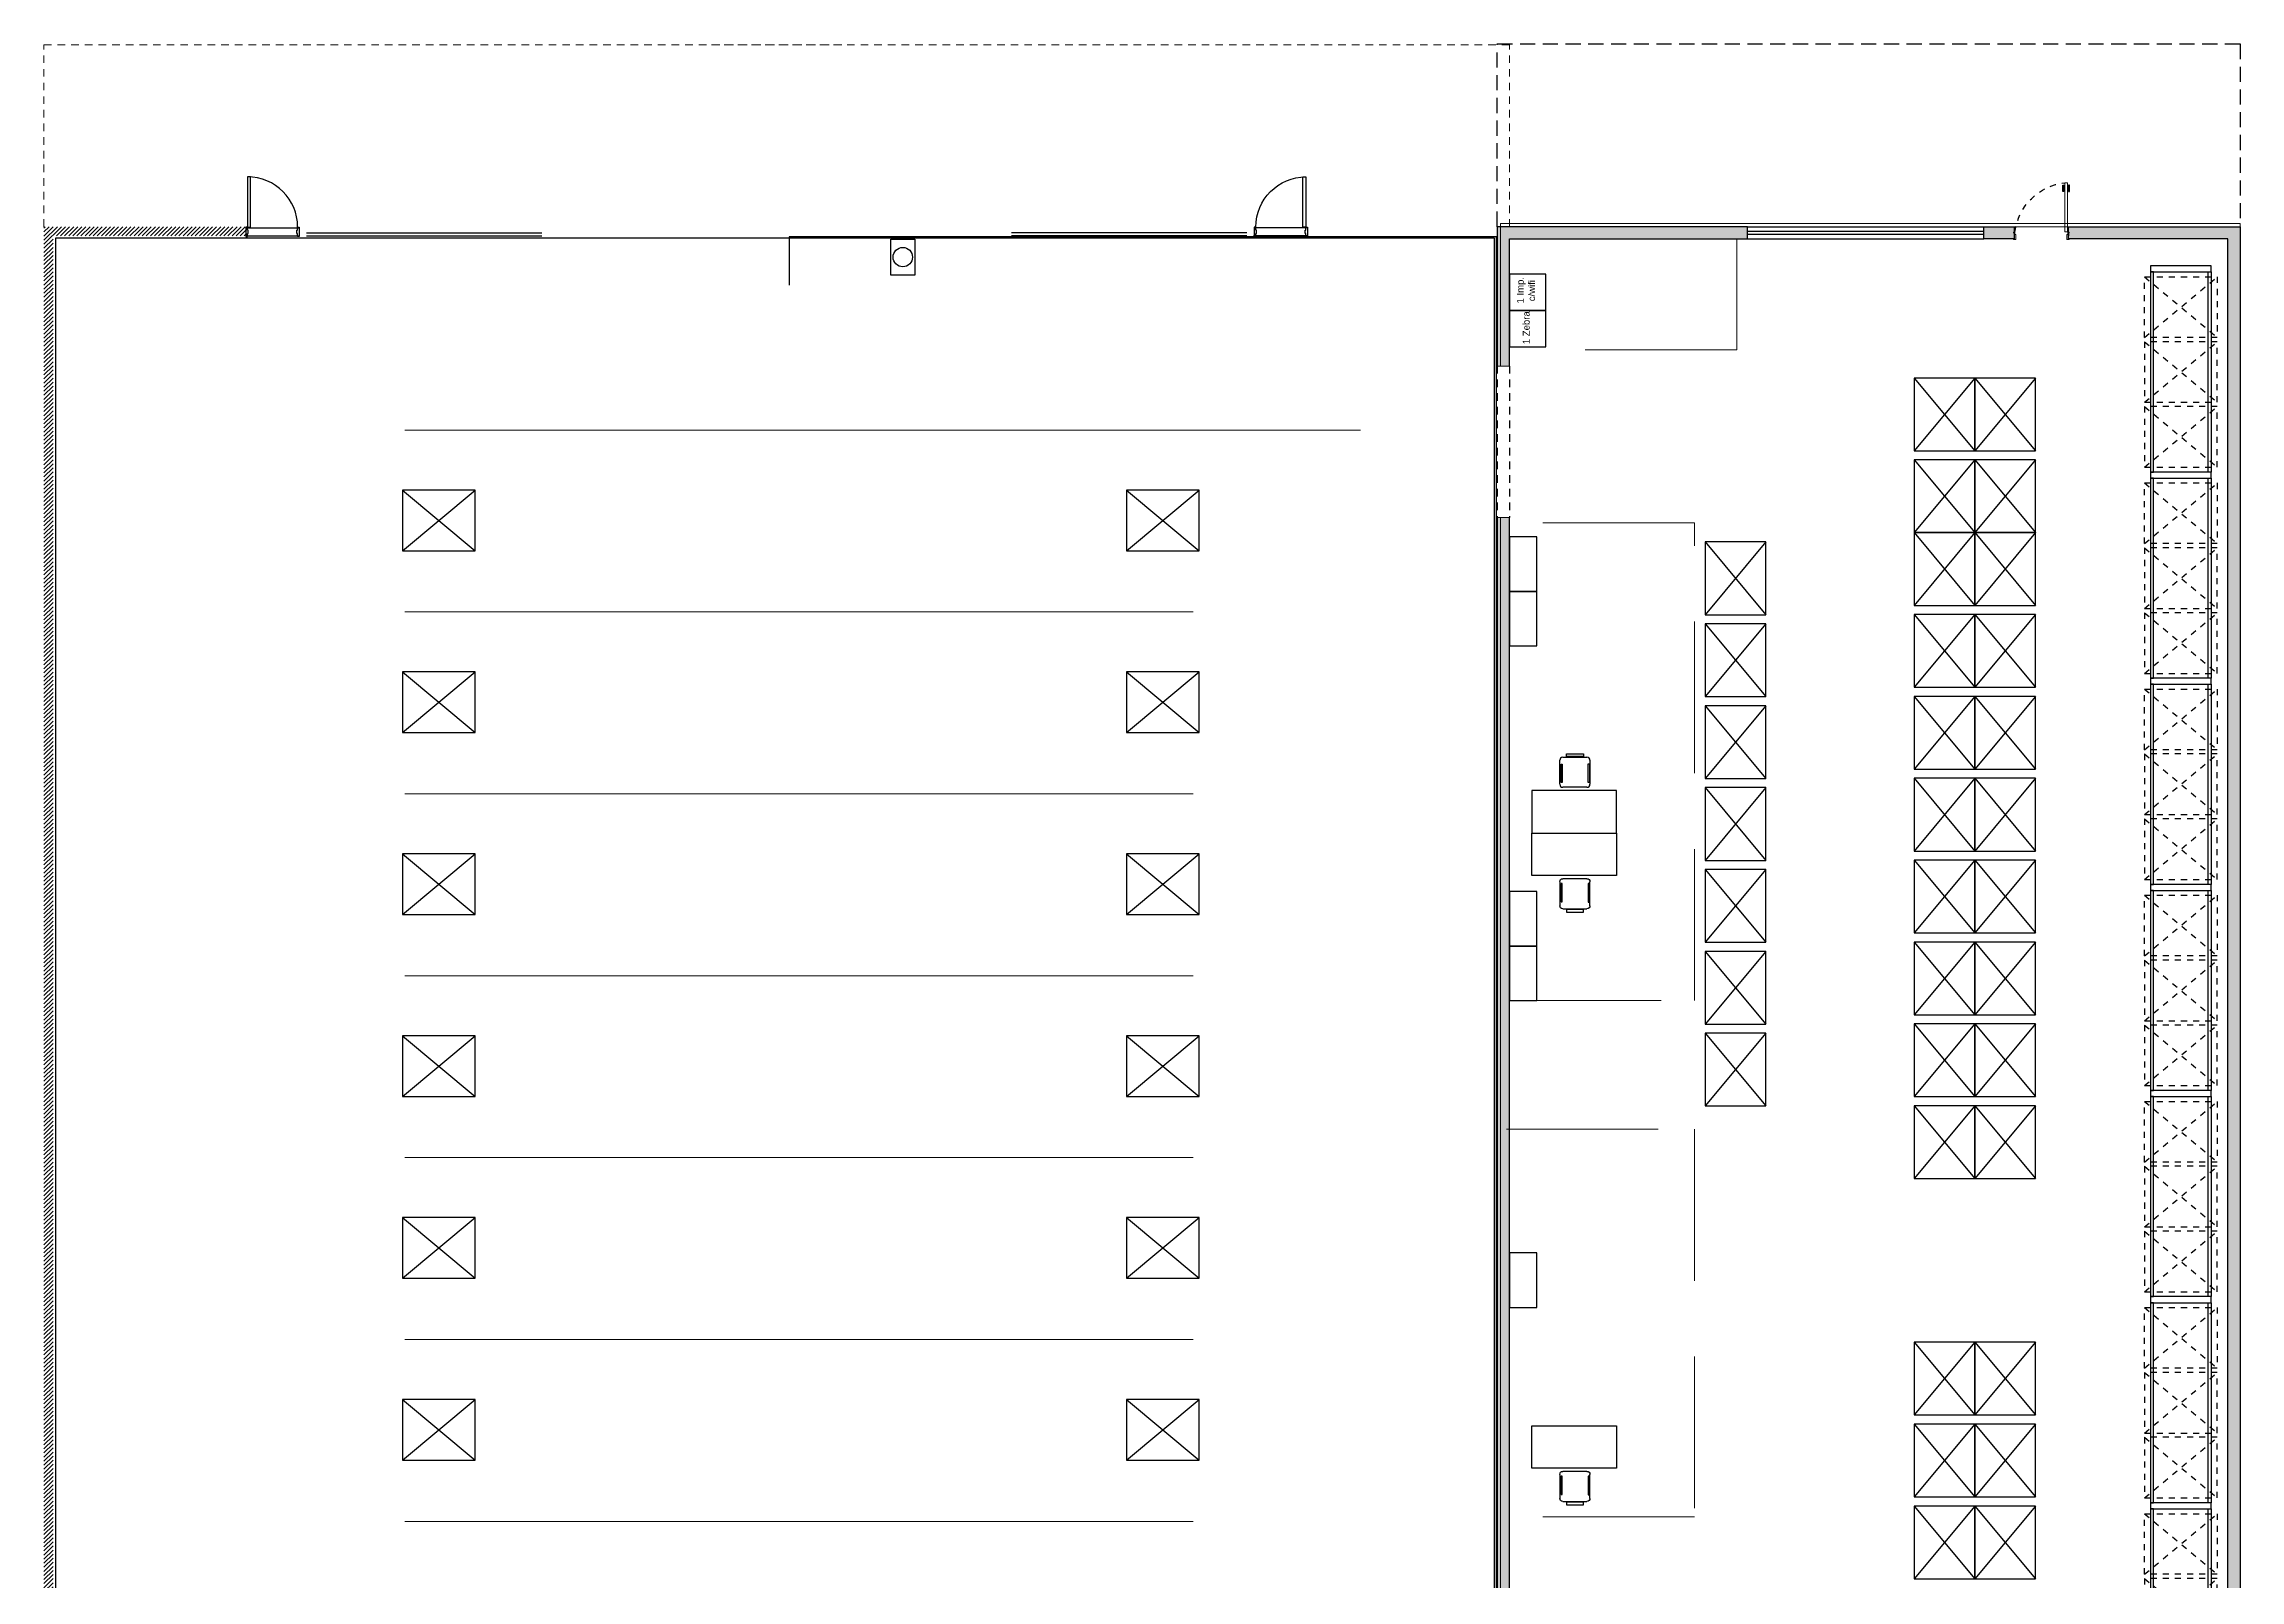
# Model space of a CAD drawing. Header units: millimetres. Extents: x 157.8 to 194, y 104.6 to 150.7.
# Drawn here: x 157.83 to 194.05, y 125.32 to 150.65 of the extents above; entities that cross this region are included whole.
import ezdxf

# ---------------------------------------------------------------- set-up
doc = ezdxf.new("R2010")
doc.units = ezdxf.units.MM
for name, pattern in [('CONTINUA', [0]), ('DASHED', [0.75, 0.5, -0.25]), ('DASHED2', [0.375, 0.25, -0.125]), ('HIDDEN', [0.375, 0.25, -0.125]), ('HIDDEN2', [0.1875, 0.125, -0.0625])]:
    doc.linetypes.add(name, pattern=pattern)
for name, color, linetype in [('00- Refuerzos', 254, 'Continuous'), ('00-Muros', 252, 'Continuous'), ('02-Instalación eléctrica', 10, 'Continuous'), ('10-CARP-HOJA-PUER', 4, 'Continuous'), ('10-CARP-INSE-BLOQ', 7, 'Continuous'), ('10-CARP-MANO-ABRI', 7, 'Continuous'), ('10-CARP-MARC', 2, 'Continuous'), ('10-CARP-SLIA', 15, 'Continuous'), ('10-M-A-300', 7, 'Continuous'), ('Carpintería', 3, 'Continuous'), ('Demolicion', 30, 'Continuous'), ('EQ - Pallets', 253, 'Continuous'), ('Estanterías Livianas', 161, 'Continuous'), ('Hatch Muros', 252, 'Continuous'), ('Mobiliario', 251, 'Continuous'), ('MUEBLES', 252, 'CONTINUA'), ('Muros', 7, 'Continuous'), ('Racks', 252, 'Continuous'), ('racks pallets', 20, 'Continuous')]:
    doc.layers.add(name, color=color, linetype=linetype)
for name, color, linetype, lineweight in [('000 ALE LINEA DE CALLES', 252, 'Continuous', 9), ('Contorno', 2, 'Continuous', 0), ('Delimitación de sectores', 6, 'Continuous', 20)]:
    doc.layers.add(name, color=color, linetype=linetype, lineweight=lineweight)
doc.layers.add('vista', color=7, linetype='Continuous', lineweight=5, transparency=0.65)
doc.styles.add('IRI-OCASA-Layout R 9$0$Standard', font='arial.ttf')

# ---------------------------------------------------------------- blocks, each defined once
blk = doc.blocks.new('*U9')
at = {"layer": '10-CARP-HOJA-PUER'}
blk.add_lwpolyline([(-0.01, 0.02), (-0.01, 0.06), (-0.65, 0.06), (-0.65, 0.02), (-0.01, 0.02)], dxfattribs=at)
at = {"layer": '10-CARP-MANO-ABRI'}
blk.add_arc((-0.01, 0.02), 0.64, 90, 180, dxfattribs=at)
at = {"layer": '10-CARP-MARC'}
for points in [[(0.1, 0.68), (0.11, 0.68), (0.11, 0.66), (0.07, 0.66), (0.07, 0.65), (0.03, 0.65), (0.03, 0.66), (-0.01, 0.66), (-0.01, 0.68), (0, 0.68)], [(0.1, 0), (0.11, 0), (0.11, 0.02), (0.07, 0.02), (0.07, 0.03), (0.03, 0.03), (0.03, 0.02), (-0.01, 0.02), (-0.01, 0), (0, 0)]]:
    blk.add_lwpolyline(points, dxfattribs=at)
at = {"layer": '10-CARP-SLIA'}
for p, q in [((0, 0), (0, 0.68)), ((0.1, 0), (0.1, 0.68))]:
    blk.add_line(p, q, dxfattribs=at)
at = {"layer": '10-M-A-300'}
for points in [[(0, 0.68), (0.1, 0.68), (0.1, 0.69)], [(0, 0), (0.1, 0)]]:
    blk.add_lwpolyline(points, dxfattribs=at)
blk = doc.blocks.new('A$C49CE79F2')
at = {"layer": 'Carpintería', "lineweight": 9}
for p, q in [((-60, 907.981707, 7.994941), (-60, 887.981707, 7.994941)), ((-60, 907.981707, 7.994941), (-60, 887.981707, 7.994941)), ((-60, 907.981707, 7.994941), (-60, 887.981707, 7.994941)), ((-60, 907.981707, 7.994941), (-60, 887.981707, 7.994941)), ((-60, 887.981707, 7.994941), (-20, 887.981707, 7.994941)), ((-60, 887.981707, 7.994941), (-20, 887.981707, 7.994941)), ((-60, 887.981707, 7.994941), (-20, 887.981707, 7.994941)), ((-60, 887.981707, 7.994941), (-20, 887.981707, 7.994941)), ((-55, 912.981707, 7.994941), (-50, 912.981707, 7.994941)), ((-55, 912.981707, 7.994941), (-50, 912.981707, 7.994941)), ((-50, 902.981707, 7.994941), (0, 902.981707, 7.994941)), ((-50, 902.981707, 7.994941), (0, 902.981707, 7.994941)), ((-50, 902.981707, 7.994941), (0, 902.981707, 7.994941)), ((-50, 902.981707, 7.994941), (0, 902.981707, 7.994941)), ((-50, 902.981707, 7.994941), (0, 902.981707, 7.994941)), ((-50, 902.981707, 7.994941), (0, 902.981707, 7.994941)), ((-50, 902.981707, 7.994941), (0, 902.981707, 7.994941)), ((-50, 902.981707, 7.994941), (0, 902.981707, 7.994941)), ((-50, 902.981707, 7.994941), (0, 902.981707, 7.994941)), ((-50, 902.981707, 7.994941), (0, 902.981707, 7.994941)), ((-50, 902.981707, 7.994941), (0, 902.981707, 7.994941)), ((-50, 902.981707, 7.994941), (50, 902.981707, 7.994941)), ((-20, 887.981707, 7.994941), (-20, 872.981707, 7.994941)), ((-20, 887.981707, 7.994941), (-20, 872.981707, 7.994941)), ((-20, 887.981707, 7.994941), (-20, 872.981707, 7.994941)), ((-20, 887.981707, 7.994941), (-20, 872.981707, 7.994941)), ((-20, 872.981707, 7.994941), (5, 872.981707, 7.994941)), ((-20, 872.981707, 7.994941), (5, 872.981707, 7.994941)), ((-20, 872.981707, 7.994941), (5, 872.981707, 7.994941)), ((-20, 872.981707, 7.994941), (55, 872.981707, 7.994941)), ((50, 912.981707, 7.994941), (55, 912.981707, 7.994941)), ((50, 912.981707, 7.994941), (55, 912.981707, 7.994941)), ((60, 907.981707, 7.994941), (60, 877.981707, 7.994941)), ((60, 907.981707, 7.994941), (60, 877.981707, 7.994941)), ((60, 907.981707, 7.994941), (60, 877.981707, 7.994941)), ((60, 907.981707, 7.994941), (60, 877.981707, 7.994941)), ((-874.982858, 20.285966), (-874.982858, 60.285966)), ((-874.982858, 60.285966), (-65, 60)), ((-874.982858, 20.285966), (-874.982858, 60.285966)), ((-874.982858, 60.285966), (-65, 60)), ((-874.982858, 20.285966), (-874.982858, 60.285966)), ((-874.982858, 60.285966), (-65, 60)), ((-874.982858, 20.285966), (-874.982858, 60.285966)), ((-874.982858, 60.285966), (-65, 60)), ((-65, 20), (-874.982858, 20.285966)), ((-65, 20), (-874.982858, 20.285966)), ((-65, 20), (-874.982858, 20.285966)), ((-65, 20), (-874.982858, 20.285966)), ((-65, 60), (-65, 20)), ((-65, 60), (-65, 20)), ((-65, 60), (-65, 20)), ((-65, 60), (-65, 20)), ((-60, 15), (-20, 15)), ((-60, -5), (-60, 15)), ((-60, 15), (-20, 15)), ((-60, -5), (-60, 15)), ((-60, 15), (-20, 15)), ((-60, -5), (-60, 15)), ((-60, 15), (-20, 15)), ((-60, -5), (-60, 15)), ((-50, 0), (0, 0)), ((-50, 0), (0, 0)), ((-50, 0), (0, 0)), ((-50, 0), (0, 0)), ((-50, 0), (0, 0)), ((-50, 0), (0, 0)), ((-50, 0), (0, 0)), ((-50, 0), (0, 0)), ((-50, 0), (0, 0)), ((-50, 0), (0, 0)), ((-50, 0), (0, 0)), ((-50, 0), (50, 0)), ((-20, 15), (-20, 30)), ((-20, 30), (5, 30)), ((-20, 15), (-20, 30)), ((-20, 30), (5, 30)), ((-20, 15), (-20, 30)), ((-20, 30), (5, 30)), ((-20, 15), (-20, 30)), ((-20, 30), (55, 30)), ((60, -5), (60, 25)), ((60, -5), (60, 25)), ((60, -5), (60, 25)), ((60, -5), (60, 25)), ((-55, -10), (-50, -10)), ((-55, -10), (-50, -10)), ((50, -10), (55, -10)), ((50, -10), (55, -10))]:
    blk.add_line(p, q, dxfattribs=at)
at = {"layer": 'Carpintería'}
for p, q in [((-50, 912.981707, 7.994941), (-50, 902.981707, 7.994941)), ((-50, 912.981707, 7.994941), (-50, 902.981707, 7.994941)), ((-50, 912.981707, 7.994941), (-50, 902.981707, 7.994941)), ((-50, 912.981707, 7.994941), (-50, 902.981707, 7.994941)), ((-50, 902.981707, 7.994941), (0, 902.981707, 7.994941)), ((-50, 902.981707, 7.994941), (0, 902.981707, 7.994941)), ((50, 912.981707, 7.994941), (50, 902.981707, 7.994941)), ((50, 912.981707, 7.994941), (50, 902.981707, 7.994941)), ((50, 912.981707, 7.994941), (50, 902.981707, 7.994941)), ((-50, 0), (0, 0)), ((-50, -10), (-50, 0)), ((-50, -10), (-50, 0)), ((-50, 0), (0, 0)), ((-50, -10), (-50, 0)), ((-50, -10), (-50, 0)), ((50, -10), (50, 0)), ((50, -10), (50, 0)), ((50, -10), (50, 0))]:
    blk.add_line(p, q, dxfattribs=at)
at = {"layer": 'Carpintería', "color": 252}
for p, q in [((-732.821822, 93.577966), (-835.875822, 93.577966)), ((-835.875822, 93.577966), (-835.875822, 79.511966)), ((-732.821822, 93.577966), (-835.875822, 93.577966)), ((-835.875822, 93.577966), (-835.875822, 79.511966)), ((-732.821822, 93.577966), (-835.875822, 93.577966)), ((-835.875822, 93.577966), (-835.875822, 79.511966)), ((-732.821822, 93.577966), (-835.875822, 93.577966)), ((-835.875822, 93.577966), (-835.875822, 79.511966)), ((-835.875822, 79.511966), (-826.499822, 79.511966)), ((-835.875822, 79.511966), (-826.499822, 79.511966)), ((-835.875822, 79.511966), (-826.499822, 79.511966)), ((-835.875822, 79.511966), (-826.499822, 79.511966)), ((-835.875822, 60.285966), (-835.875822, 69.353966)), ((-835.875822, 69.353966), (-803.059822, 69.353966)), ((-835.875822, 60.285966), (-835.875822, 69.353966)), ((-835.875822, 69.353966), (-803.059822, 69.353966)), ((-835.875822, 60.285966), (-835.875822, 69.353966)), ((-835.875822, 69.353966), (-803.059822, 69.353966)), ((-835.875822, 60.285966), (-835.875822, 69.353966)), ((-835.875822, 69.353966), (-803.059822, 69.353966)), ((-835.875822, 20.285966), (-835.875822, 11.217966)), ((-835.875822, 20.285966), (-835.875822, 11.217966)), ((-835.875822, 20.285966), (-835.875822, 11.217966)), ((-835.875822, 20.285966), (-835.875822, 11.217966)), ((-835.875822, 11.217966), (-803.059822, 11.217966)), ((-835.875822, 11.217966), (-803.059822, 11.217966)), ((-835.875822, 11.217966), (-803.059822, 11.217966)), ((-835.875822, 11.217966), (-803.059822, 11.217966)), ((-835.875822, -13.006034), (-835.875822, 1.059966)), ((-835.875822, 1.059966), (-826.499822, 1.059966)), ((-835.875822, -13.006034), (-835.875822, 1.059966)), ((-835.875822, 1.059966), (-826.499822, 1.059966)), ((-835.875822, -13.006034), (-835.875822, 1.059966)), ((-835.875822, 1.059966), (-826.499822, 1.059966)), ((-835.875822, -13.006034), (-835.875822, 1.059966)), ((-835.875822, 1.059966), (-826.499822, 1.059966)), ((-826.499822, 69.353966), (-826.499822, 79.511966)), ((-826.499822, 79.511966), (-812.045822, 79.511966)), ((-826.499822, 79.511966), (-732.821822, 79.511966)), ((-826.499822, 69.353966), (-826.499822, 79.511966)), ((-826.499822, 79.511966), (-812.045822, 79.511966)), ((-826.499822, 79.511966), (-732.821822, 79.511966)), ((-826.499822, 69.353966), (-826.499822, 79.511966)), ((-826.499822, 79.511966), (-812.045822, 79.511966)), ((-826.499822, 79.511966), (-732.821822, 79.511966)), ((-826.499822, 69.353966), (-826.499822, 79.511966)), ((-826.499822, 79.511966), (-812.045822, 79.511966)), ((-826.499822, 79.511966), (-732.821822, 79.511966)), ((-826.499822, 11.217966), (-826.499822, 1.059966)), ((-826.499822, 11.217966), (-826.499822, 1.059966)), ((-826.499822, 11.217966), (-826.499822, 1.059966)), ((-826.499822, 11.217966), (-826.499822, 1.059966)), ((-826.499822, 1.059966), (-812.045822, 1.059966)), ((-826.499822, 1.059966), (-732.821822, 1.059966)), ((-826.499822, 1.059966), (-812.045822, 1.059966)), ((-826.499822, 1.059966), (-732.821822, 1.059966)), ((-826.499822, 1.059966), (-812.045822, 1.059966)), ((-826.499822, 1.059966), (-732.821822, 1.059966)), ((-826.499822, 1.059966), (-812.045822, 1.059966)), ((-826.499822, 1.059966), (-732.821822, 1.059966)), ((-812.045822, 79.511966), (-812.045822, 69.353966)), ((-812.045822, 79.511966), (-812.045822, 69.353966)), ((-812.045822, 79.511966), (-812.045822, 69.353966)), ((-812.045822, 79.511966), (-812.045822, 69.353966)), ((-812.045822, 1.059966), (-812.045822, 11.217966)), ((-812.045822, 1.059966), (-812.045822, 11.217966)), ((-812.045822, 1.059966), (-812.045822, 11.217966)), ((-812.045822, 1.059966), (-812.045822, 11.217966)), ((-803.059822, 69.353966), (-803.059822, 60.285966)), ((-803.059822, 69.353966), (-803.059822, 60.285966)), ((-803.059822, 69.353966), (-803.059822, 60.285966)), ((-803.059822, 69.353966), (-803.059822, 60.285966)), ((-803.059822, 11.217966), (-803.059822, 20.285966)), ((-803.059822, 11.217966), (-803.059822, 20.285966)), ((-803.059822, 11.217966), (-803.059822, 20.285966)), ((-803.059822, 11.217966), (-803.059822, 20.285966)), ((-732.821822, 79.511966), (-732.821822, 93.577966)), ((-732.821822, 79.511966), (-732.821822, 93.577966)), ((-732.821822, 79.511966), (-732.821822, 93.577966)), ((-732.821822, 79.511966), (-732.821822, 93.577966)), ((-732.821822, 1.059966), (-732.821822, -13.006034)), ((-732.821822, 1.059966), (-732.821822, -13.006034)), ((-732.821822, 1.059966), (-732.821822, -13.006034)), ((-732.821822, 1.059966), (-732.821822, -13.006034)), ((-732.821822, -13.006034), (-835.875822, -13.006034)), ((-732.821822, -13.006034), (-835.875822, -13.006034)), ((-732.821822, -13.006034), (-835.875822, -13.006034)), ((-732.821822, -13.006034), (-835.875822, -13.006034))]:
    blk.add_line(p, q, dxfattribs=at)
at = {"layer": 'Carpintería', "lineweight": 9}
blk.add_circle((-65, 15), 5, dxfattribs=at)
blk.add_circle((-65, 15), 5, dxfattribs=at)
blk.add_circle((-65, 15), 5, dxfattribs=at)
blk.add_circle((-65, 15), 5, dxfattribs=at)
at = {"layer": 'Carpintería', "color": 252, "linetype": 'HIDDEN', "ltscale": 0.01}
blk.add_arc((55.211858, -40.541058, 15.989881), 935.643253, 97.073155, 173.813665, dxfattribs=at)
at = {"layer": 'Carpintería', "lineweight": 9}
for centre, start, end in [((-55, 907.981707, 7.994941), 90, 180), ((-55, 907.981707, 7.994941), 90, 180), ((55, 907.981707, 7.994941), 0, 90), ((55, 907.981707, 7.994941), 0, 90), ((55, 877.981707, 7.994941), 270, 0), ((55, 877.981707, 7.994941), 270, 0), ((55, 877.981707, 7.994941), 270, 0), ((55, 877.981707, 7.994941), 270, 0), ((55, 25), 0, 90), ((55, 25), 0, 90), ((55, 25), 0, 90), ((55, 25), 0, 90), ((-55, -5), 180, 270), ((-55, -5), 180, 270), ((55, -5), 270, 0), ((55, -5), 270, 0)]:
    blk.add_arc(centre, 5, start, end, dxfattribs=at)
blk = doc.blocks.new('IRI-OCASA-Layout R 9$0$OCA_SILLA')
at = {"linetype": 'Continuous'}
for p, q in [((0.0549, 0.05), (0.0549, 0.4483)), ((0.1049, 0.4983), (0.5023, 0.4983)), ((0.5523, 0.4483), (0.5523, 0.05)), ((0.5023, 0), (0.1049, 0))]:
    blk.add_line(p, q, dxfattribs=at)
for points in [[(0, 0.1087), (0, 0.3889), (0.0427, 0.3889), (0.0427, 0.1087)], [(0.1654, 0.4663), (0.1654, 0.4876), (0.4749, 0.4876), (0.4749, 0.4663)], [(0.1681, 0.0207), (0.1681, 0.0394), (0.4749, 0.0394), (0.4749, 0.0207)]]:
    blk.add_lwpolyline(points, close=True, dxfattribs=at)
for centre, start, end in [((0.1049, 0.4483), 90, 180), ((0.5023, 0.4483), 0, 90), ((0.1049, 0.05), 180, 270), ((0.5023, 0.05), 270, 0)]:
    blk.add_arc(centre, 0.05, start, end, dxfattribs=at)
blk = doc.blocks.new('Escritorio_1.40x0.70')
at = {"layer": 'Mobiliario'}
blk.add_lwpolyline([(0, 0), (-0.7, 0), (-0.7, -1.4), (0, -1.4)], close=True, dxfattribs=at)
at = {"layer": 'Mobiliario', "rotation": 180}
blk.add_blockref('IRI-OCASA-Layout R 9$0$OCA_SILLA', (0.605839, -0.46192), dxfattribs=at)
blk = doc.blocks.new('Clipboard2528')
at = {"layer": 'EQ - Pallets'}
blk.add_lwpolyline([(1.2, 1), (0, 1), (0, 0), (1.2, 0)], close=True, dxfattribs=at)
for points in [[(1.2, 1), (0, 0)], [(1.2, 0), (0, 1)]]:
    blk.add_lwpolyline(points, dxfattribs=at)
blk = doc.blocks.new('A$C0D016993')
at = {"linetype": 'DASHED', "ltscale": 0.05}
for points in [[(0, 1.2), (1, 1.2), (1, 0), (0, 0), (0, 1.2)], [(0, 1.2), (1, 0)], [(1, 1.2), (0, 0)]]:
    blk.add_lwpolyline(points, dxfattribs=at)
blk = doc.blocks.new('m3bblock')
at = {"layer": 'MUEBLES'}
for points in [[(-749.171764, 662.79461), (-749.071764, 662.79461), (-749.071764, 661.79461), (-749.171764, 661.79461)], [(-749.171764, 662.79461), (-749.071764, 662.79461), (-749.071764, 661.79461), (-749.171764, 661.79461)], [(-749.071764, 662.74461), (-745.771764, 662.74461), (-745.771764, 662.79461), (-749.071764, 662.79461)], [(-745.771764, 662.79461), (-745.671764, 662.79461), (-745.671764, 661.79461), (-745.771764, 661.79461)], [(-745.771764, 662.79461), (-745.671764, 662.79461), (-745.671764, 661.79461), (-745.771764, 661.79461)], [(-749.071764, 661.84461), (-745.771764, 661.84461), (-745.771764, 661.79461), (-749.071764, 661.79461)]]:
    blk.add_lwpolyline(points, close=True, dxfattribs=at)
at = {"layer": 'MUEBLES', "rotation": 180}
for p in [(-747.991764, 662.89461), (-746.921764, 662.89461)]:
    blk.add_blockref('A$C0D016993', p, dxfattribs=at)
at = {"layer": 'MUEBLES', "xscale": -1, "rotation": 180}
blk.add_blockref('A$C0D016993', (-746.851764, 662.89461), dxfattribs=at)

msp = doc.modelspace()

# ---------------------------------------------------------------- hatches: boundary and pattern name
at = {"layer": '00-Muros', "ltscale": 0.1}
h = msp.add_hatch(dxfattribs=at)
h.set_pattern_fill('ANSI31', color=256, scale=0.015)
h.set_pattern_definition([(45, (-6450.519764, -3465.52472), (-0.03367596045, 0.03367596045), [])])
h.paths.add_polyline_path([(161.158, 147.487, 0.075578), (161.148, 147.637), (157.83, 147.637), (157.83, 107.637), (158.1, 107.637), (158.1, 107.787), (157.98, 107.787), (157.98, 147.487), (158.22, 147.487)])
at = {"layer": 'Hatch Muros'}
h = msp.add_hatch(color=256, dxfattribs=at)
h.dxf.hatch_style = 1
h.paths.add_polyline_path([(181.8, 145.339), (182, 145.339), (182, 147.437), (185.926, 147.437), (185.926, 147.637), (181.8, 147.637)])
h.paths.add_polyline_path([(182, 114.718), (181.8, 114.718), (181.8, 107.637), (185.926, 107.637), (185.926, 107.837), (182, 107.837)])
h.paths.add_polyline_path([(181.8, 117.218), (182, 117.218), (182, 142.839), (181.8, 142.839)])
h = msp.add_hatch(color=256, dxfattribs=at)
h.dxf.hatch_style = 1
h.paths.add_polyline_path([(190.322, 147.637), (190.322, 147.437), (189.826, 147.437), (189.826, 147.637)])
h = msp.add_hatch(color=256, dxfattribs=at)
h.dxf.hatch_style = 1
h.paths.add_polyline_path([(191.243, 107.637), (191.243, 107.837), (193.85, 107.837), (193.85, 147.437), (191.222, 147.437), (191.222, 147.637), (194.05, 147.637), (194.05, 107.637)])

# ---------------------------------------------------------------- linework, layer by layer
at = {"layer": '00- Refuerzos', "ltscale": 0.1}
msp.add_lwpolyline([(167.195, 107.814), (177.807, 107.837), (181.784, 107.837), (181.784, 147.467), (170.123, 147.467), (170.123, 146.671)], dxfattribs=at)
at = {"layer": '000 ALE LINEA DE CALLES'}
for p, q in [((163.782, 144.283), (170.282, 144.283)), ((176.782, 144.283), (170.282, 144.283)), ((179.542, 144.283), (173.042, 144.283)), ((163.782, 141.283), (170.282, 141.283)), ((176.782, 141.283), (170.282, 141.283)), ((163.782, 138.283), (170.282, 138.283)), ((176.782, 138.283), (170.282, 138.283)), ((163.782, 135.283), (170.282, 135.283)), ((176.782, 135.283), (170.282, 135.283)), ((163.782, 132.283), (170.282, 132.283)), ((176.782, 132.283), (170.282, 132.283)), ((163.782, 129.283), (170.282, 129.283)), ((176.782, 129.283), (170.282, 129.283)), ((163.782, 126.283), (170.282, 126.283)), ((176.782, 126.283), (170.282, 126.283))]:
    msp.add_line(p, q, dxfattribs=at)
at = {"layer": '02-Instalación eléctrica', "ltscale": 0.1}
msp.add_lwpolyline([(158.026, 147.452), (181.75, 147.452), (181.75, 107.837), (158.026, 107.837)], close=True, dxfattribs=at)
at = {"layer": '10-CARP-MANO-ABRI', "ltscale": 0.1}
for p, q in [((162.16, 147.537), (166.04, 147.537)), ((162.16, 147.487), (166.04, 147.487)), ((177.67, 147.537), (173.79, 147.537)), ((177.67, 147.487), (173.79, 147.487))]:
    msp.add_line(p, q, dxfattribs=at)
at = {"layer": '10-CARP-MANO-ABRI', "linetype": 'HIDDEN'}
msp.add_lwpolyline([(181.8, 147.637), (181.8, 150.651), (194.05, 150.651), (194.05, 147.687)], dxfattribs=at)
at = {"layer": 'Carpintería'}
for p, q in [((185.926, 147.637), (189.826, 147.637)), ((185.926, 147.562), (189.826, 147.562)), ((185.926, 147.514), (189.826, 147.514)), ((185.926, 147.437), (189.826, 147.437))]:
    msp.add_line(p, q, dxfattribs=at)
at = {"layer": 'Contorno', "linetype": 'HIDDEN2'}
for p, q in [((157.83, 150.637), (170.989, 150.637)), ((157.83, 147.637), (157.83, 150.637)), ((182, 150.637), (168.841, 150.637)), ((182, 147.637), (182, 150.637))]:
    msp.add_line(p, q, dxfattribs=at)
at = {"layer": 'Delimitación de sectores', "linetype": 'HIDDEN', "ltscale": 10}
for p, q in [((185.75, 147.437), (185.75, 145.606)), ((185.75, 145.606), (182, 145.606))]:
    msp.add_line(p, q, dxfattribs=at)
for points in [[(182, 134.873), (185.051, 134.873), (185.051, 142.752), (182, 142.753)], [(181.951, 132.752), (185.051, 132.752), (185.051, 126.359), (181.951, 126.359)]]:
    msp.add_lwpolyline(points, dxfattribs=at)
at = {"layer": 'Demolicion', "linetype": 'DASHED2', "ltscale": 0.5}
for p, q in [((181.8, 145.339), (181.8, 142.839)), ((182, 145.339), (182, 142.839))]:
    msp.add_line(p, q, dxfattribs=at)
at = {"layer": 'Estanterías Livianas'}
for points in [[(182.45, 141.622), (182.45, 142.522), (182, 142.522), (182, 141.622), (182.45, 141.622)], [(182.45, 140.722), (182.45, 141.622), (182, 141.622), (182, 140.722), (182.45, 140.722)], [(182.45, 135.773), (182.45, 136.673), (182, 136.673), (182, 135.773), (182.45, 135.773)], [(182.45, 134.873), (182.45, 135.773), (182, 135.773), (182, 134.873), (182.45, 134.873)], [(182.45, 129.812), (182.45, 130.712), (182, 130.712), (182, 129.812), (182.45, 129.812)]]:
    msp.add_lwpolyline(points, dxfattribs=at)
at = {"layer": 'Mobiliario'}
for points in [[(182, 146.856), (182, 146.256), (182.6, 146.256), (182.6, 146.856)], [(182, 146.256), (182, 145.656), (182.6, 145.656), (182.6, 146.256)]]:
    msp.add_lwpolyline(points, close=True, dxfattribs=at)
at = {"layer": 'Muros', "color": 3}
msp.add_line((185.926, 147.437), (185.926, 147.637), dxfattribs=at)
at = {"layer": 'Muros'}
for points in [[(181.8, 147.637), (181.8, 145.339)], [(182, 145.339), (182, 147.437), (185.926, 147.437), (185.926, 147.637), (181.8, 147.637)], [(191.243, 107.637), (191.243, 107.837), (193.85, 107.837), (193.85, 147.437), (191.222, 147.437), (191.222, 147.637), (194.05, 147.637), (194.05, 107.637), (191.243, 107.637)], [(181.8, 142.839), (181.8, 117.218)], [(182, 117.218), (182, 142.839)]]:
    msp.add_lwpolyline(points, dxfattribs=at)
msp.add_lwpolyline([(190.322, 147.637), (190.322, 147.437), (189.826, 147.437), (189.826, 147.637)], close=True, dxfattribs=at)
at = {"layer": 'Racks', "color": 251}
msp.add_lwpolyline([(171.795, 147.431), (172.195, 147.431), (172.195, 146.839), (171.795, 146.839)], close=True, dxfattribs=at)
msp.add_circle((171.995, 147.135), 0.16, dxfattribs=at)
at = {"layer": 'vista'}
for p, q in [((181.8, 145.339), (182, 145.339)), ((181.8, 142.839), (182, 142.839))]:
    msp.add_line(p, q, dxfattribs=at)
for points in [[(181.8, 145.339), (181.8, 147.637), (194.05, 147.637), (194.05, 107.637), (181.8, 107.637), (181.8, 114.718)], [(181.85, 114.718), (181.85, 107.637), (194.05, 107.637), (194.05, 147.687), (181.85, 147.687), (181.85, 145.339)], [(181.8, 117.218), (181.8, 142.839)], [(181.85, 142.839), (181.85, 117.218)]]:
    msp.add_lwpolyline(points, dxfattribs=at)

# ---------------------------------------------------------------- block references
at = {"layer": '10-CARP-INSE-BLOQ', "yscale": 1.294118, "zscale": 1.294118}
for p, xscale, rotation in [((161.16, 147.617), 1.294118, 270), ((178.67, 147.617), -1.294118, 90)]:
    msp.add_blockref('*U9', p, dxfattribs=dict(at, xscale=xscale, rotation=rotation))
at = {"layer": 'Carpintería', "extrusion": (-0.090498, -4.4331e-17, 0.995897), "xscale": -0.001, "yscale": 0.001, "zscale": 0.001, "rotation": 180}
msp.add_blockref('A$C49CE79F2', (-147.487, 190.444, -17.232), dxfattribs=at)
at = {"layer": 'EQ - Pallets', "linetype": 'Continuous'}
for p, rotation in [((189.676, 143.941), 90), ((190.676, 143.941), 90), ((189.676, 142.591), 90), ((190.676, 142.591), 90), ((164.942, 143.293), 180), ((176.882, 143.293), 180), ((186.227, 141.237), 90), ((189.676, 141.391), 90), ((190.676, 141.391), 90), ((186.227, 139.886), 90), ((189.676, 140.04), 90), ((190.676, 140.04), 90), ((164.942, 140.293), 180), ((176.882, 140.293), 180), ((189.676, 138.69), 90), ((190.676, 138.69), 90), ((186.227, 138.536), 90), ((186.227, 137.186), 90), ((189.676, 137.34), 90), ((190.676, 137.34), 90), ((164.942, 137.293), 180), ((176.882, 137.293), 180), ((186.227, 135.835), 90), ((189.676, 135.989), 90), ((190.676, 135.989), 90), ((189.676, 134.639), 90), ((190.676, 134.639), 90), ((186.227, 134.485), 90), ((189.676, 133.289), 90), ((190.676, 133.289), 90), ((164.942, 134.293), 180), ((176.882, 134.293), 180), ((186.227, 133.135), 90), ((189.676, 131.938), 90), ((190.676, 131.938), 90), ((164.942, 131.293), 180), ((176.882, 131.293), 180), ((189.676, 128.038), 90), ((190.676, 128.038), 90), ((164.942, 128.293), 180), ((176.882, 128.293), 180), ((189.676, 126.688), 90), ((190.676, 126.688), 90), ((189.676, 125.337), 90), ((190.676, 125.337), 90)]:
    msp.add_blockref('Clipboard2528', p, dxfattribs=dict(at, rotation=rotation))
at = {"layer": 'Mobiliario', "rotation": 90}
msp.add_blockref('Escritorio_1.40x0.70', (182.368, 138.337), dxfattribs=at)
at = {"layer": 'Mobiliario', "xscale": -1, "rotation": 90}
for p in [(182.368, 136.937), (182.368, 127.162)]:
    msp.add_blockref('Escritorio_1.40x0.70', p, dxfattribs=at)
at = {"layer": 'racks pallets', "color": 1, "xscale": -1, "rotation": 270}
for p in [(-469.22, 892.662), (-469.22, 889.262), (-469.22, 885.862), (-469.22, 882.462), (-469.22, 879.062), (-469.22, 875.662), (-469.22, 872.262)]:
    msp.add_blockref('m3bblock', p, dxfattribs=at)

# ---------------------------------------------------------------- texts
at = {"layer": 'Mobiliario', "char_height": 0.1125, "width": 1.26403, "attachment_point": 1, "rotation": 90, "style": 'IRI-OCASA-Layout R 9$0$Standard'}
for s, insert in [('\\pi0.42904;1 Imp.\\P\\pi0.4658;c/wifi', (182.122, 145.942, 0)), ('\\pi0.37309;1 Zebra', (182.22, 145.327, 0))]:
    msp.add_mtext(s, dxfattribs=dict(at, insert=insert))

doc.saveas('drawing.dxf')
